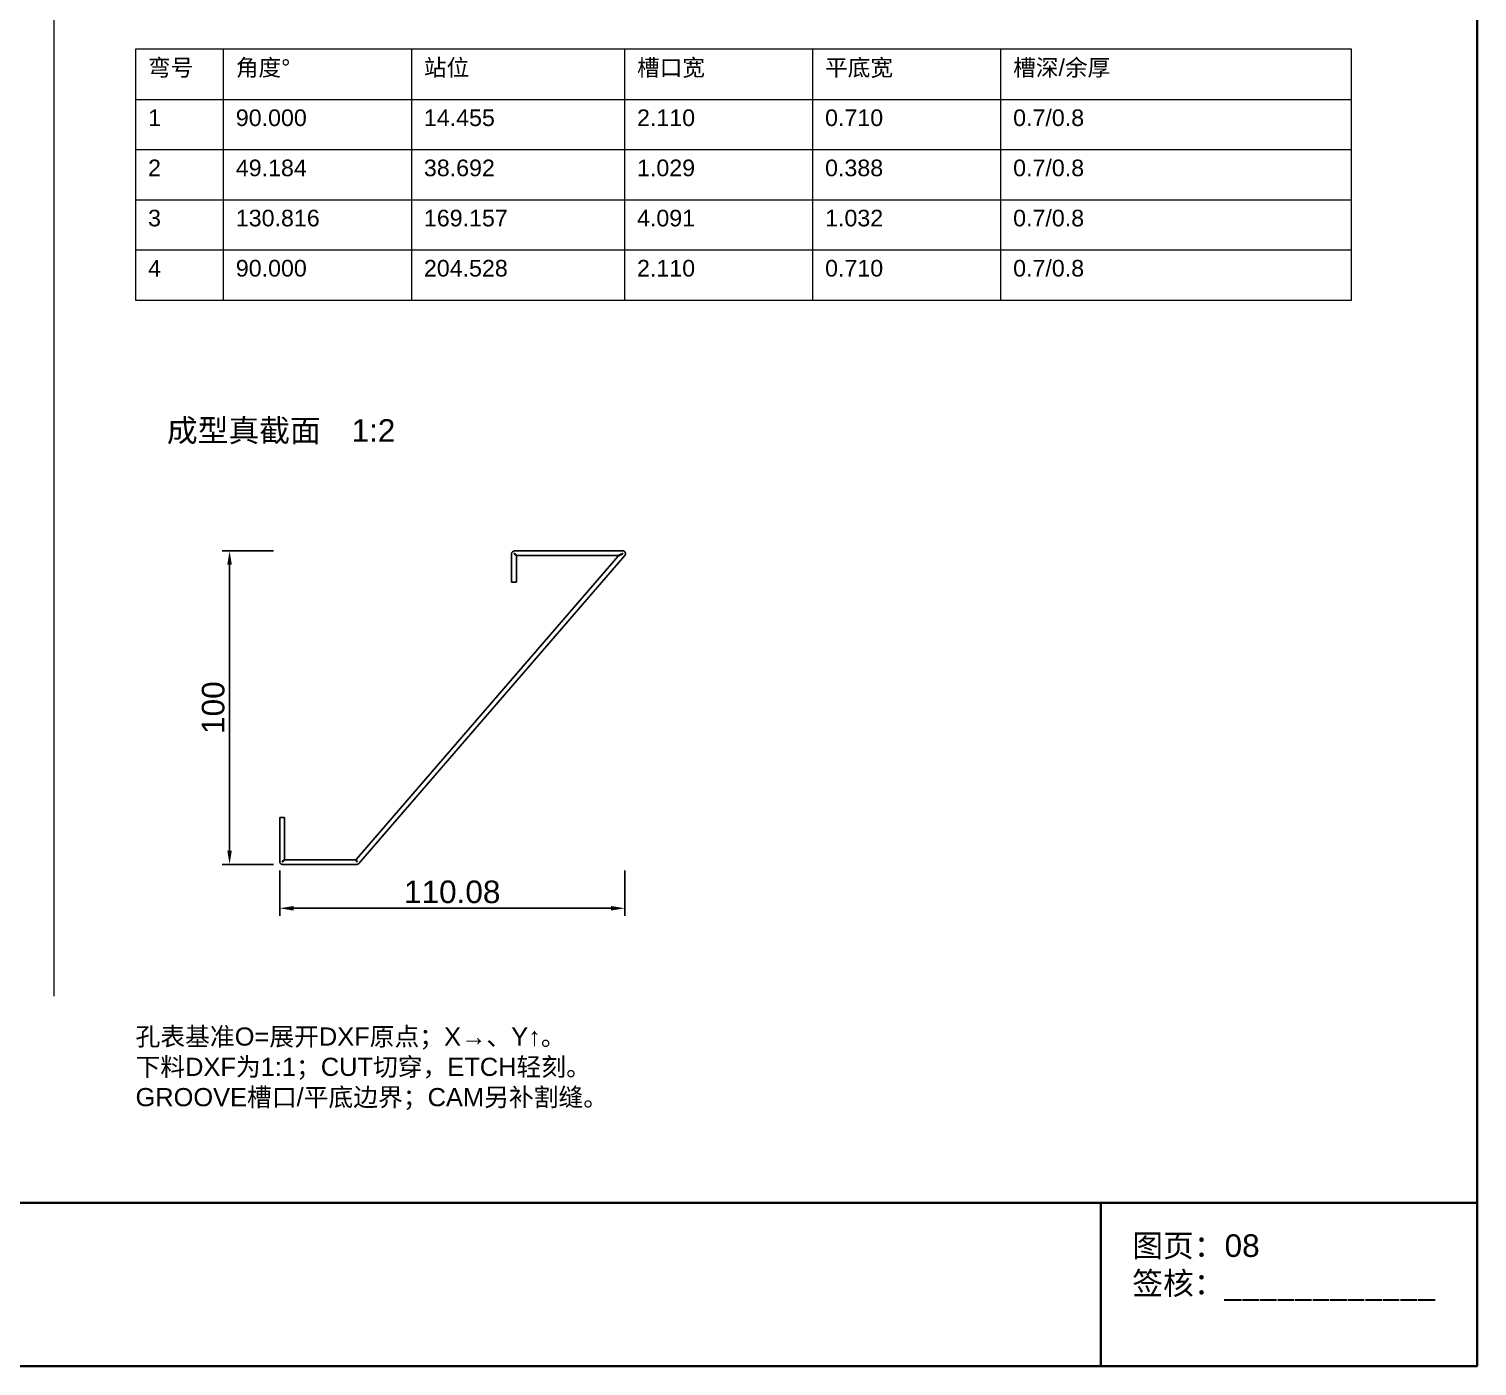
# Model space of a CAD drawing. Header units: millimetres. Extents: x 5 to 252589, y 5 to 415.
# Drawn here: x 84358 to 84589, y 5 to 218.2 of the extents above; entities that cross this region are included whole.
import ezdxf

# ---------------------------------------------------------------- set-up
doc = ezdxf.new("R2010")
doc.units = ezdxf.units.MM
for name, color, linetype, lineweight in [('DIM', 7, 'Continuous', 13), ('FRAME', 7, 'Continuous', 35), ('NOTE', 7, 'Continuous', 18), ('OUTLINE', 7, 'Continuous', 25)]:
    doc.layers.add(name, color=color, linetype=linetype, lineweight=lineweight)
doc.styles.add('CN', font='Arial Unicode.ttf')
doc.dimstyles.new('V2', dxfattribs={"dimtxt": 3.6, "dimasz": 2.2, "dimexe": 1.2, "dimexo": 1, "dimgap": 0.8, "dimtad": 1, "dimlfac": 2, "dimdsep": 46, "dimtxsty": 'CN', "dimcen": 2.5, "dimclrd": 7, "dimclre": 7, "dimclrt": 7, "dimazin": 3, "dimtfac": 1, "dimtmove": 0, "dimatfit": 3})

msp = doc.modelspace()

# ---------------------------------------------------------------- linework, layer by layer
at = {"layer": 'DIM'}
for p, q in [((84362, 64), (84362, 388)), ((84389, 215), (84389, 175)), ((84419, 215), (84419, 175)), ((84453, 215), (84453, 175)), ((84483, 215), (84483, 175)), ((84513, 215), (84513, 175)), ((84375, 207), (84569, 207)), ((84375, 199), (84569, 199)), ((84375, 191), (84569, 191)), ((84375, 183), (84569, 183))]:
    msp.add_line(p, q, dxfattribs=at)
msp.add_lwpolyline([(84375, 175), (84569, 175), (84569, 215), (84375, 215)], close=True, dxfattribs=at)
at = {"layer": 'FRAME'}
for p, q in [((84005, 31), (84589, 31)), ((84529, 5), (84529, 31))]:
    msp.add_line(p, q, dxfattribs=at)
msp.add_lwpolyline([(84005, 5), (84589, 5), (84589, 415), (84005, 415)], close=True, dxfattribs=at)
at = {"layer": 'OUTLINE'}
for p, q in [((84410.17171, 85.76732), (84451.97309, 134.16732)), ((84410.63462, 85.15587), (84453.04057, 134.25587)), ((84435, 134.55), (84435, 130)), ((84435.4, 134.55), (84435.75, 134.2)), ((84452.7, 135), (84435.45, 135)), ((84435.8, 134.25), (84435.45, 134.6)), ((84435.75, 134.2), (84435.75, 130)), ((84451.93525, 134.25), (84435.8, 134.25)), ((84452.7, 134.6), (84451.93525, 134.25)), ((84451.97309, 134.16732), (84452.73784, 134.51732)), ((84435, 130), (84435.75, 130)), ((84398, 92.5), (84398, 85.45)), ((84398, 92.5), (84398.75, 92.5)), ((84398.75, 92.5), (84398.75, 85.8)), ((84398.75, 85.8), (84398.4, 85.45)), ((84398.45, 85.4), (84398.8, 85.75)), ((84398.8, 85.75), (84410.13387, 85.75)), ((84410.13387, 85.75), (84410.29405, 85.4)), ((84410.33189, 85.41732), (84410.17171, 85.76732)), ((84398.45, 85), (84410.29405, 85))]:
    msp.add_line(p, q, dxfattribs=at)
for centre, radius, start, end in [((84435.45, 134.55), 0.45, 90, 180), ((84435.45, 134.55), 0.05, 90, 180), ((84452.7, 134.55), 0.45, -40.8160226, 90), ((84452.7, 134.55), 0.05, -40.8160226, 90), ((84398.45, 85.45), 0.45, 180, 270), ((84398.45, 85.45), 0.05, 180, 270), ((84410.29405, 85.45), 0.05, -90, -40.8160226), ((84410.29405, 85.45), 0.45, -90, -40.8160226)]:
    msp.add_arc(centre, radius, start, end, dxfattribs=at)

# ---------------------------------------------------------------- texts
at = {"layer": 'NOTE', "attachment_point": 1, "style": 'CN'}
for s, insert, char_height, width in [('弯号', (84377, 213.4), 2.65, 10), ('角度°', (84391, 213.4), 2.65, 26), ('站位', (84421, 213.4), 2.65, 30), ('槽口宽', (84455, 213.4), 2.65, 26), ('平底宽', (84485, 213.4), 2.65, 26), ('槽深/余厚', (84515, 213.4), 2.65, 52), ('1', (84377, 205.4), 2.65, 10), ('90.000', (84391, 205.4), 2.65, 26), ('14.455', (84421, 205.4), 2.65, 30), ('2.110', (84455, 205.4), 2.65, 26), ('0.710', (84485, 205.4), 2.65, 26), ('0.7/0.8', (84515, 205.4), 2.65, 52), ('2', (84377, 197.4), 2.65, 10), ('49.184', (84391, 197.4), 2.65, 26), ('38.692', (84421, 197.4), 2.65, 30), ('1.029', (84455, 197.4), 2.65, 26), ('0.388', (84485, 197.4), 2.65, 26), ('0.7/0.8', (84515, 197.4), 2.65, 52), ('3', (84377, 189.4), 2.65, 10), ('130.816', (84391, 189.4), 2.65, 26), ('169.157', (84421, 189.4), 2.65, 30), ('4.091', (84455, 189.4), 2.65, 26), ('1.032', (84485, 189.4), 2.65, 26), ('0.7/0.8', (84515, 189.4), 2.65, 52), ('4', (84377, 181.4), 2.65, 10), ('90.000', (84391, 181.4), 2.65, 26), ('204.528', (84421, 181.4), 2.65, 30), ('2.110', (84455, 181.4), 2.65, 26), ('0.710', (84485, 181.4), 2.65, 26), ('0.7/0.8', (84515, 181.4), 2.65, 52), ('成型真截面\u30001:2', (84380, 156), 3.6, 180), ('孔表基准O=展开DXF原点；X→、Y↑。\\P下料DXF为1:1；CUT切穿，ETCH轻刻。\\PGROOVE槽口/平底边界；CAM另补割缝。', (84375, 59), 2.9, 202), ('图页：08\\P签核：____________', (84534, 26), 3.6, 55)]:
    msp.add_mtext(s, dxfattribs=dict(at, insert=insert, char_height=char_height, width=width))

# ---------------------------------------------------------------- dimensions: what is measured, and where the dimension line sits
at = {"layer": 'DIM'}
msp.add_linear_dim(base=(84390, 85), p1=(84398, 85), p2=(84398, 135), angle=90, dimstyle='V2', dxfattribs=at).render()
msp.add_linear_dim(base=(84398, 78), p1=(84398, 85), p2=(84453.04057, 85), dimstyle='V2', dxfattribs=at).render()

doc.saveas('drawing.dxf')
